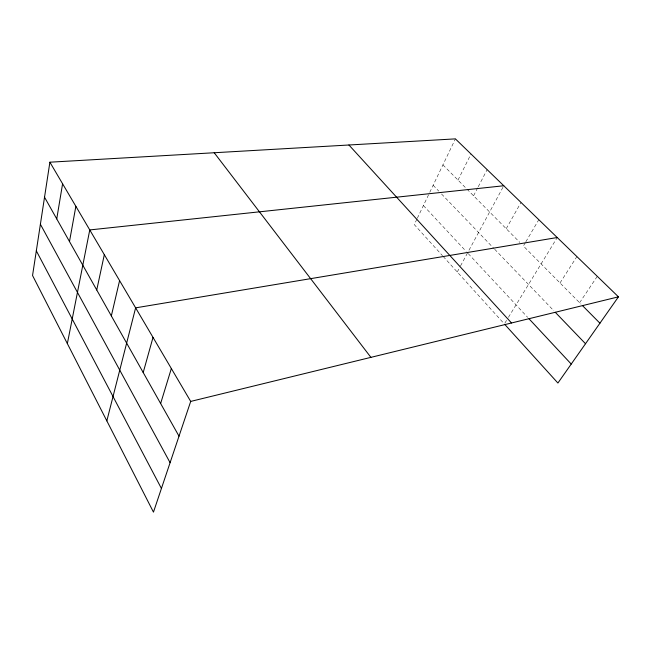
<?xml version="1.0" encoding="UTF-8"?>
<svg xmlns="http://www.w3.org/2000/svg" width="651" height="651" viewBox="0 0 651 651"><rect width="100%" height="100%" fill="white"/><g stroke="black" fill="none" stroke-linecap="round" stroke-linejoin="round"><path stroke-width="0.49" stroke-dasharray="3.25 2.44" d="M416.892 219.151L414.28 224.587L442.493 255.713M417.324 218.24L429.334 193.201M429.758 192.322L455.399 138.875M458.003 180.091L471.015 153.994M473.57 195.78L477.777 187.659M478.249 186.764L487.135 169.618M457.254 271.996L460.062 266.788M460.534 265.917L467.564 252.889M468.997 250.228L503.784 185.755M506.226 228.721L521.003 202.428M525.365 242.611L523.371 246.005L581.009 304.131M525.862 241.765L538.808 219.68M504.875 323.14L507.918 318.16M508.431 317.33L557.223 237.525M560.015 282.957L576.892 256.575M579.61 302.715L597.284 276.333M442.924 164.882L519.799 242.408M433.143 185.258L438.733 191.077M441.533 193.982L493.979 248.536M494.679 249.26L553.887 310.844M423.41 205.553L466.181 251.416M468.24 253.621L527.66 317.338M443.168 256.453L503.695 323.23"/><path stroke-width="0.98" d="M49.891 162.197L32.55 275.495L153.465 512.125L190.702 401.415L49.891 162.197L455.399 138.875L618.45 296.84L557.907 383.032L505.03 324.703M56.743 218.899L62.594 183.769M69.486 241.545L75.866 206.326M67.354 343.598L89.765 229.933L503.784 185.755M96.739 289.988L104.323 254.663M111.337 315.922L119.589 280.605M106.829 420.863L135.628 307.85L557.223 237.525M143.204 372.543L153.018 337.389M160.634 403.522L171.343 368.531M190.702 401.415L618.45 296.84M582.417 305.539L599.929 323.205M555.295 312.309L585.509 343.736M529.027 318.803L571.236 364.064M348.92 144.994L511.523 322.977M214.212 152.749L370.899 357.358M44.537 197.212L179.009 436.17M40.395 224.253L170.098 462.682M36.326 250.838L161.424 488.47"/></g></svg>
